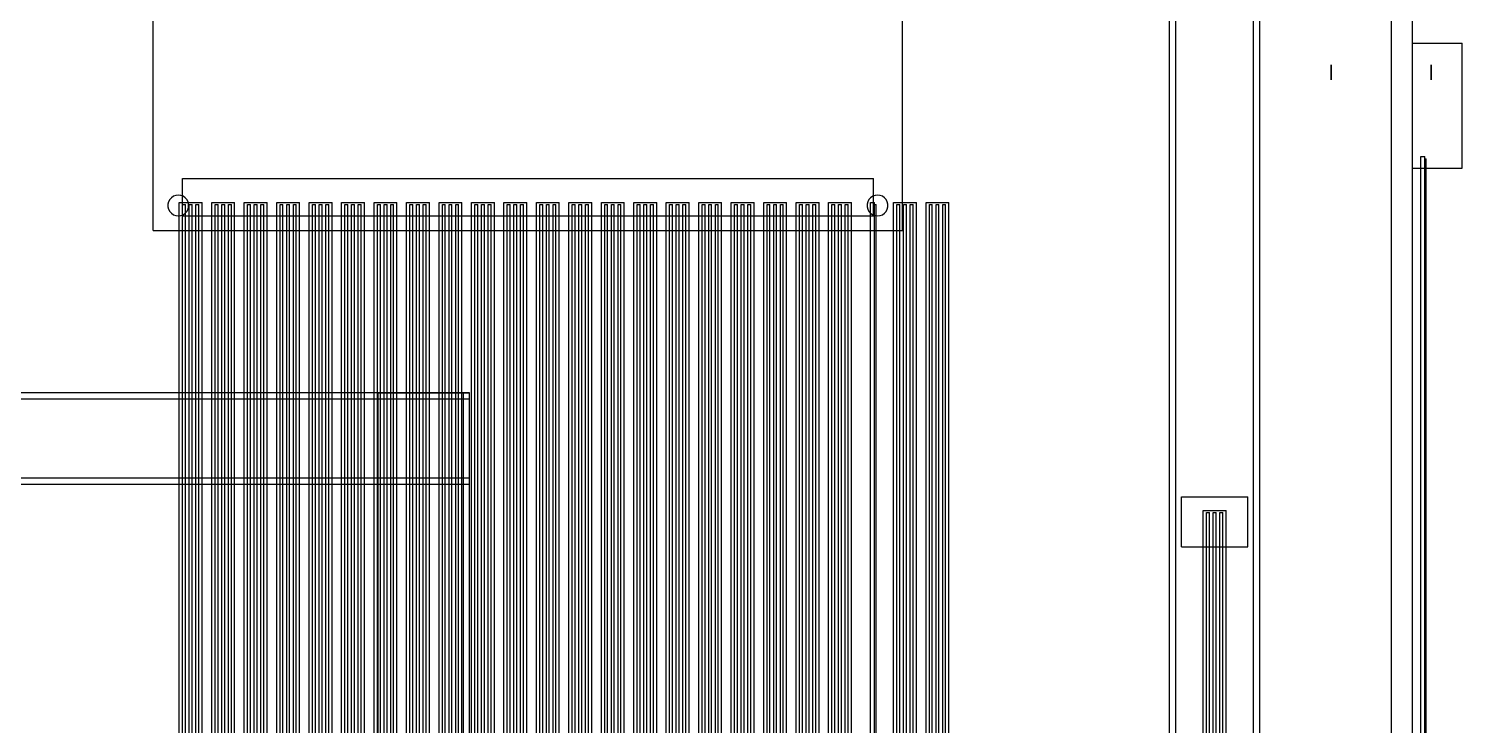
# Model space of a CAD drawing. Header units: millimetres. Extents: x -1355 to 669, y -1138 to 733.
# Drawn here: x -329.9 to 14.5, y 151.1 to 318.5 of the extents above; entities that cross this region are included whole.
import ezdxf

# ---------------------------------------------------------------- set-up
doc = ezdxf.new("R2010")
doc.units = ezdxf.units.MM
doc.layers.add('HIDDEN', color=8, linetype='Continuous')

msp = doc.modelspace()

# ---------------------------------------------------------------- linework, layer by layer
at = {"layer": 'HIDDEN'}
for points in [[(-2.5, 5), (-2.5, 495)], [(-2.5, 5), (-2.5, 495)], [(2.5, 5), (2.5, 495)], [(2.5, 5), (2.5, 495)], [(-55.85, 55.08), (-55.85, 460.4)], [(-55.85, 55.08), (-55.85, 460.4)], [(-54.35, 55.08), (-54.35, 460.4)], [(-54.35, 55.08), (-54.35, 460.4)], [(-35.65, 55.08), (-35.65, 460.4)], [(-35.65, 55.08), (-35.65, 460.4)], [(-34.15, 55.08), (-34.15, 460.4)], [(-34.15, 55.08), (-34.15, 460.4)], [(-300, 270), (-300, 390)], [(-300, 270), (-300, 390)], [(-120, 270), (-120, 390)], [(-120, 270), (-120, 390)], [(2.5, 315), (14.5, 315)], [(2.5, 315), (14.5, 315)], [(2.5, 285), (2.5, 315)], [(2.5, 285), (2.5, 315)], [(14.5, 285), (14.5, 315)], [(14.5, 285), (14.5, 315)], [(-17, 309.8), (-17, 309.79)], [(-17, 309.79), (-17, 309.8)], [(-17, 309.79), (-17, 309.68)], [(-17, 309.68), (-17, 309.79)], [(-17, 309.68), (-17, 309.48)], [(-17, 309.48), (-17, 309.68)], [(-17, 309.48), (-17, 309.19)], [(-17, 309.19), (-17, 309.48)], [(-17, 309.19), (-17, 308.84)], [(-17, 308.84), (-17, 309.19)], [(-17, 308.84), (-17, 308.43)], [(-17, 308.43), (-17, 308.84)], [(-17, 308.43), (-17, 308)], [(-17, 308), (-17, 308.43)], [(-17, 307.57), (-17, 308)], [(-17, 308), (-17, 307.57)], [(-17, 307.16), (-17, 307.57)], [(-17, 307.57), (-17, 307.16)], [(-17, 306.81), (-17, 307.16)], [(-17, 307.16), (-17, 306.81)], [(-17, 306.52), (-17, 306.81)], [(-17, 306.81), (-17, 306.52)], [(7, 309.8), (7, 309.79)], [(7, 309.79), (7, 309.8)], [(7, 309.79), (7, 309.68)], [(7, 309.68), (7, 309.79)], [(7, 309.68), (7, 309.48)], [(7, 309.48), (7, 309.68)], [(7, 309.48), (7, 309.19)], [(7, 309.19), (7, 309.48)], [(7, 309.19), (7, 308.84)], [(7, 308.84), (7, 309.19)], [(7, 308.84), (7, 308.43)], [(7, 308.43), (7, 308.84)], [(7, 308.43), (7, 308)], [(7, 308), (7, 308.43)], [(7, 307.57), (7, 308)], [(7, 308), (7, 307.57)], [(7, 307.16), (7, 307.57)], [(7, 307.57), (7, 307.16)], [(7, 306.81), (7, 307.16)], [(7, 307.16), (7, 306.81)], [(7, 306.52), (7, 306.81)], [(7, 306.81), (7, 306.52)], [(-17, 306.32), (-17, 306.52)], [(-17, 306.52), (-17, 306.32)], [(-17, 306.21), (-17, 306.32)], [(-17, 306.32), (-17, 306.21)], [(-17, 306.2), (-17, 306.21)], [(-17, 306.21), (-17, 306.2)], [(7, 306.32), (7, 306.52)], [(7, 306.52), (7, 306.32)], [(7, 306.21), (7, 306.32)], [(7, 306.32), (7, 306.21)], [(7, 306.2), (7, 306.21)], [(7, 306.21), (7, 306.2)], [(4.5, 287.75), (5.5, 287.75)], [(4.5, 287.75), (5.5, 287.75)], [(4.5, 7.57), (4.5, 287.75)], [(4.5, 7.57), (4.5, 287.75)], [(5.5, 7.57), (5.5, 287.75)], [(5.5, 7.57), (5.5, 287.75)], [(5.5, 287.25), (5.85, 287.25)], [(5.5, 287.25), (5.85, 287.25)], [(5.5, 8.07), (5.5, 287.25)], [(5.5, 8.07), (5.5, 287.25)], [(5.5, 287.25), (5.85, 287.25)], [(5.5, 287.25), (5.85, 287.25)], [(5.5, 8.07), (5.5, 287.25)], [(5.5, 8.07), (5.5, 287.25)], [(5.5, 287.25), (5.85, 287.25)], [(5.5, 287.25), (5.85, 287.25)], [(5.5, 8.07), (5.5, 287.25)], [(5.5, 8.07), (5.5, 287.25)], [(5.85, 8.07), (5.85, 287.25)], [(5.85, 8.07), (5.85, 287.25)], [(5.85, 8.07), (5.85, 287.25)], [(5.85, 8.07), (5.85, 287.25)], [(5.85, 8.07), (5.85, 287.25)], [(5.85, 8.07), (5.85, 287.25)], [(-293, 282.5), (-127, 282.5)], [(-293, 282.5), (-127, 282.5)], [(-293, 273.5), (-293, 282.5)], [(-293, 273.5), (-293, 282.5)], [(-127, 273.5), (-127, 282.5)], [(-127, 273.5), (-127, 282.5)], [(2.5, 285), (14.5, 285)], [(2.5, 285), (14.5, 285)], [(-296.34, 276.89), (-296.48, 276.3)], [(-296.34, 276.89), (-296.48, 276.3)], [(-296.48, 276.3), (-296.48, 275.7)], [(-296.48, 276.3), (-296.48, 275.7)], [(-296.48, 275.7), (-296.34, 275.11)], [(-296.48, 275.7), (-296.34, 275.11)], [(-296.06, 277.42), (-296.34, 276.89)], [(-296.06, 277.42), (-296.34, 276.89)], [(-295.66, 277.87), (-296.06, 277.42)], [(-295.66, 277.87), (-296.06, 277.42)], [(-295.16, 278.21), (-295.66, 277.87)], [(-295.16, 278.21), (-295.66, 277.87)], [(-294.6, 278.43), (-295.16, 278.21)], [(-294.6, 278.43), (-295.16, 278.21)], [(-294, 278.5), (-294.6, 278.43)], [(-294, 278.5), (-294.6, 278.43)], [(-293.4, 278.43), (-294, 278.5)], [(-293.4, 278.43), (-294, 278.5)], [(-293.75, 276.75), (-288.25, 276.75)], [(-293.75, 276.75), (-288.25, 276.75)], [(-293.75, 2.95), (-293.75, 276.75)], [(-293.75, 2.95), (-293.75, 276.75)], [(-292.84, 278.21), (-293.4, 278.43)], [(-292.84, 278.21), (-293.4, 278.43)], [(-292.95, 276.25), (-292.25, 276.25)], [(-292.95, 276.25), (-292.25, 276.25)], [(-292.95, 3.45), (-292.95, 276.25)], [(-292.95, 3.45), (-292.95, 276.25)], [(-292.34, 277.87), (-292.84, 278.21)], [(-292.34, 277.87), (-292.84, 278.21)], [(-291.94, 277.42), (-292.34, 277.87)], [(-291.94, 277.42), (-292.34, 277.87)], [(-292.25, 3.45), (-292.25, 276.25)], [(-292.25, 3.45), (-292.25, 276.25)], [(-291.66, 276.89), (-291.94, 277.42)], [(-291.66, 276.89), (-291.94, 277.42)], [(-291.52, 276.3), (-291.66, 276.89)], [(-291.52, 276.3), (-291.66, 276.89)], [(-291.66, 275.11), (-291.52, 275.7)], [(-291.66, 275.11), (-291.52, 275.7)], [(-291.52, 275.7), (-291.52, 276.3)], [(-291.52, 275.7), (-291.52, 276.3)], [(-291.35, 276.25), (-290.65, 276.25)], [(-291.35, 276.25), (-290.65, 276.25)], [(-291.35, 3.45), (-291.35, 276.25)], [(-291.35, 3.45), (-291.35, 276.25)], [(-290.65, 3.45), (-290.65, 276.25)], [(-290.65, 3.45), (-290.65, 276.25)], [(-289.75, 276.25), (-289.05, 276.25)], [(-289.75, 276.25), (-289.05, 276.25)], [(-289.75, 3.45), (-289.75, 276.25)], [(-289.75, 3.45), (-289.75, 276.25)], [(-289.05, 3.45), (-289.05, 276.25)], [(-289.05, 3.45), (-289.05, 276.25)], [(-288.25, 2.95), (-288.25, 276.75)], [(-288.25, 2.95), (-288.25, 276.75)], [(-285.95, 276.75), (-280.45, 276.75)], [(-285.95, 276.75), (-280.45, 276.75)], [(-285.95, 3.17), (-285.95, 276.75)], [(-285.95, 3.17), (-285.95, 276.75)], [(-285.15, 276.25), (-284.45, 276.25)], [(-285.15, 276.25), (-284.45, 276.25)], [(-285.15, 3.67), (-285.15, 276.25)], [(-285.15, 3.67), (-285.15, 276.25)], [(-284.45, 3.67), (-284.45, 276.25)], [(-284.45, 3.67), (-284.45, 276.25)], [(-283.55, 276.25), (-282.85, 276.25)], [(-283.55, 276.25), (-282.85, 276.25)], [(-283.55, 3.67), (-283.55, 276.25)], [(-283.55, 3.67), (-283.55, 276.25)], [(-282.85, 3.67), (-282.85, 276.25)], [(-282.85, 3.67), (-282.85, 276.25)], [(-281.95, 276.25), (-281.25, 276.25)], [(-281.95, 276.25), (-281.25, 276.25)], [(-281.95, 3.67), (-281.95, 276.25)], [(-281.95, 3.67), (-281.95, 276.25)], [(-281.25, 3.67), (-281.25, 276.25)], [(-281.25, 3.67), (-281.25, 276.25)], [(-280.45, 3.17), (-280.45, 276.75)], [(-280.45, 3.17), (-280.45, 276.75)], [(-278.15, 276.75), (-272.65, 276.75)], [(-278.15, 276.75), (-272.65, 276.75)], [(-278.15, 3.39), (-278.15, 276.75)], [(-278.15, 3.39), (-278.15, 276.75)], [(-277.35, 276.25), (-276.65, 276.25)], [(-277.35, 276.25), (-276.65, 276.25)], [(-277.35, 3.89), (-277.35, 276.25)], [(-277.35, 3.89), (-277.35, 276.25)], [(-276.65, 3.89), (-276.65, 276.25)], [(-276.65, 3.89), (-276.65, 276.25)], [(-275.75, 276.25), (-275.05, 276.25)], [(-275.75, 276.25), (-275.05, 276.25)], [(-275.75, 3.89), (-275.75, 276.25)], [(-275.75, 3.89), (-275.75, 276.25)], [(-275.05, 3.89), (-275.05, 276.25)], [(-275.05, 3.89), (-275.05, 276.25)], [(-274.15, 276.25), (-273.45, 276.25)], [(-274.15, 276.25), (-273.45, 276.25)], [(-274.15, 3.89), (-274.15, 276.25)], [(-274.15, 3.89), (-274.15, 276.25)], [(-273.45, 3.89), (-273.45, 276.25)], [(-273.45, 3.89), (-273.45, 276.25)], [(-272.65, 3.39), (-272.65, 276.75)], [(-272.65, 3.39), (-272.65, 276.75)], [(-270.35, 276.75), (-264.85, 276.75)], [(-270.35, 276.75), (-264.85, 276.75)], [(-270.35, 3.61), (-270.35, 276.75)], [(-270.35, 3.61), (-270.35, 276.75)], [(-269.55, 276.25), (-268.85, 276.25)], [(-269.55, 276.25), (-268.85, 276.25)], [(-269.55, 4.11), (-269.55, 276.25)], [(-269.55, 4.11), (-269.55, 276.25)], [(-268.85, 4.11), (-268.85, 276.25)], [(-268.85, 4.11), (-268.85, 276.25)], [(-267.95, 276.25), (-267.25, 276.25)], [(-267.95, 276.25), (-267.25, 276.25)], [(-267.95, 4.11), (-267.95, 276.25)], [(-267.95, 4.11), (-267.95, 276.25)], [(-267.25, 4.11), (-267.25, 276.25)], [(-267.25, 4.11), (-267.25, 276.25)], [(-266.35, 276.25), (-265.65, 276.25)], [(-266.35, 276.25), (-265.65, 276.25)], [(-266.35, 4.11), (-266.35, 276.25)], [(-266.35, 4.11), (-266.35, 276.25)], [(-265.65, 4.11), (-265.65, 276.25)], [(-265.65, 4.11), (-265.65, 276.25)], [(-264.85, 3.61), (-264.85, 276.75)], [(-264.85, 3.61), (-264.85, 276.75)], [(-262.55, 276.75), (-257.05, 276.75)], [(-262.55, 276.75), (-257.05, 276.75)], [(-262.55, 3.83), (-262.55, 276.75)], [(-262.55, 3.83), (-262.55, 276.75)], [(-261.75, 276.25), (-261.05, 276.25)], [(-261.75, 276.25), (-261.05, 276.25)], [(-261.75, 4.33), (-261.75, 276.25)], [(-261.75, 4.33), (-261.75, 276.25)], [(-261.05, 4.33), (-261.05, 276.25)], [(-261.05, 4.33), (-261.05, 276.25)], [(-260.15, 276.25), (-259.45, 276.25)], [(-260.15, 276.25), (-259.45, 276.25)], [(-260.15, 4.33), (-260.15, 276.25)], [(-260.15, 4.33), (-260.15, 276.25)], [(-259.45, 4.33), (-259.45, 276.25)], [(-259.45, 4.33), (-259.45, 276.25)], [(-258.55, 276.25), (-257.85, 276.25)], [(-258.55, 276.25), (-257.85, 276.25)], [(-258.55, 4.33), (-258.55, 276.25)], [(-258.55, 4.33), (-258.55, 276.25)], [(-257.85, 4.33), (-257.85, 276.25)], [(-257.85, 4.33), (-257.85, 276.25)], [(-257.05, 3.83), (-257.05, 276.75)], [(-257.05, 3.83), (-257.05, 276.75)], [(-254.75, 276.75), (-249.25, 276.75)], [(-254.75, 276.75), (-249.25, 276.75)], [(-254.75, 4.05), (-254.75, 276.75)], [(-254.75, 4.05), (-254.75, 276.75)], [(-253.95, 276.25), (-253.25, 276.25)], [(-253.95, 276.25), (-253.25, 276.25)], [(-253.95, 4.55), (-253.95, 276.25)], [(-253.95, 4.55), (-253.95, 276.25)], [(-253.25, 4.55), (-253.25, 276.25)], [(-253.25, 4.55), (-253.25, 276.25)], [(-252.35, 276.25), (-251.65, 276.25)], [(-252.35, 276.25), (-251.65, 276.25)], [(-252.35, 4.55), (-252.35, 276.25)], [(-252.35, 4.55), (-252.35, 276.25)], [(-251.65, 4.55), (-251.65, 276.25)], [(-251.65, 4.55), (-251.65, 276.25)], [(-250.75, 276.25), (-250.05, 276.25)], [(-250.75, 276.25), (-250.05, 276.25)], [(-250.75, 4.55), (-250.75, 276.25)], [(-250.75, 4.55), (-250.75, 276.25)], [(-250.05, 4.55), (-250.05, 276.25)], [(-250.05, 4.55), (-250.05, 276.25)], [(-249.25, 4.05), (-249.25, 276.75)], [(-249.25, 4.05), (-249.25, 276.75)], [(-246.95, 276.75), (-241.45, 276.75)], [(-246.95, 276.75), (-241.45, 276.75)], [(-246.95, 4.27), (-246.95, 276.75)], [(-246.95, 4.27), (-246.95, 276.75)], [(-246.15, 276.25), (-245.45, 276.25)], [(-246.15, 276.25), (-245.45, 276.25)], [(-246.15, 4.77), (-246.15, 276.25)], [(-246.15, 4.77), (-246.15, 276.25)], [(-245.45, 4.77), (-245.45, 276.25)], [(-245.45, 4.77), (-245.45, 276.25)], [(-244.55, 276.25), (-243.85, 276.25)], [(-244.55, 276.25), (-243.85, 276.25)], [(-244.55, 4.77), (-244.55, 276.25)], [(-244.55, 4.77), (-244.55, 276.25)], [(-243.85, 4.77), (-243.85, 276.25)], [(-243.85, 4.77), (-243.85, 276.25)], [(-242.95, 276.25), (-242.25, 276.25)], [(-242.95, 276.25), (-242.25, 276.25)], [(-242.95, 4.77), (-242.95, 276.25)], [(-242.95, 4.77), (-242.95, 276.25)], [(-242.25, 4.77), (-242.25, 276.25)], [(-242.25, 4.77), (-242.25, 276.25)], [(-241.45, 4.27), (-241.45, 276.75)], [(-241.45, 4.27), (-241.45, 276.75)], [(-239.15, 276.75), (-233.65, 276.75)], [(-239.15, 276.75), (-233.65, 276.75)], [(-239.15, 4.49), (-239.15, 276.75)], [(-239.15, 4.49), (-239.15, 276.75)], [(-238.35, 276.25), (-237.65, 276.25)], [(-238.35, 276.25), (-237.65, 276.25)], [(-238.35, 4.99), (-238.35, 276.25)], [(-238.35, 4.99), (-238.35, 276.25)], [(-237.65, 4.99), (-237.65, 276.25)], [(-237.65, 4.99), (-237.65, 276.25)], [(-236.75, 276.25), (-236.05, 276.25)], [(-236.75, 276.25), (-236.05, 276.25)], [(-236.75, 4.99), (-236.75, 276.25)], [(-236.75, 4.99), (-236.75, 276.25)], [(-236.05, 4.99), (-236.05, 276.25)], [(-236.05, 4.99), (-236.05, 276.25)], [(-235.15, 276.25), (-234.45, 276.25)], [(-235.15, 276.25), (-234.45, 276.25)], [(-235.15, 4.99), (-235.15, 276.25)], [(-235.15, 4.99), (-235.15, 276.25)], [(-234.45, 4.99), (-234.45, 276.25)], [(-234.45, 4.99), (-234.45, 276.25)], [(-233.65, 4.49), (-233.65, 276.75)], [(-233.65, 4.49), (-233.65, 276.75)], [(-231.35, 276.75), (-225.85, 276.75)], [(-231.35, 276.75), (-225.85, 276.75)], [(-231.35, 4.71), (-231.35, 276.75)], [(-231.35, 4.71), (-231.35, 276.75)], [(-230.55, 276.25), (-229.85, 276.25)], [(-230.55, 276.25), (-229.85, 276.25)], [(-230.55, 5.21), (-230.55, 276.25)], [(-230.55, 5.21), (-230.55, 276.25)], [(-229.85, 5.21), (-229.85, 276.25)], [(-229.85, 5.21), (-229.85, 276.25)], [(-228.95, 276.25), (-228.25, 276.25)], [(-228.95, 276.25), (-228.25, 276.25)], [(-228.95, 5.21), (-228.95, 276.25)], [(-228.95, 5.21), (-228.95, 276.25)], [(-228.25, 5.21), (-228.25, 276.25)], [(-228.25, 5.21), (-228.25, 276.25)], [(-227.35, 276.25), (-226.65, 276.25)], [(-227.35, 276.25), (-226.65, 276.25)], [(-227.35, 5.21), (-227.35, 276.25)], [(-227.35, 5.21), (-227.35, 276.25)], [(-226.65, 5.21), (-226.65, 276.25)], [(-226.65, 5.21), (-226.65, 276.25)], [(-225.85, 4.71), (-225.85, 276.75)], [(-225.85, 4.71), (-225.85, 276.75)], [(-223.55, 276.75), (-218.05, 276.75)], [(-223.55, 276.75), (-218.05, 276.75)], [(-223.55, 4.93), (-223.55, 276.75)], [(-223.55, 4.93), (-223.55, 276.75)], [(-222.75, 276.25), (-222.05, 276.25)], [(-222.75, 276.25), (-222.05, 276.25)], [(-222.75, 5.43), (-222.75, 276.25)], [(-222.75, 5.43), (-222.75, 276.25)], [(-222.05, 5.43), (-222.05, 276.25)], [(-222.05, 5.43), (-222.05, 276.25)], [(-221.15, 276.25), (-220.45, 276.25)], [(-221.15, 276.25), (-220.45, 276.25)], [(-221.15, 5.43), (-221.15, 276.25)], [(-221.15, 5.43), (-221.15, 276.25)], [(-220.45, 5.43), (-220.45, 276.25)], [(-220.45, 5.43), (-220.45, 276.25)], [(-219.55, 276.25), (-218.85, 276.25)], [(-219.55, 276.25), (-218.85, 276.25)], [(-219.55, 5.43), (-219.55, 276.25)], [(-219.55, 5.43), (-219.55, 276.25)], [(-218.85, 5.43), (-218.85, 276.25)], [(-218.85, 5.43), (-218.85, 276.25)], [(-218.05, 4.93), (-218.05, 276.75)], [(-218.05, 4.93), (-218.05, 276.75)], [(-215.75, 276.75), (-210.25, 276.75)], [(-215.75, 276.75), (-210.25, 276.75)], [(-215.75, 5.15), (-215.75, 276.75)], [(-215.75, 5.15), (-215.75, 276.75)], [(-214.95, 276.25), (-214.25, 276.25)], [(-214.95, 276.25), (-214.25, 276.25)], [(-214.95, 5.65), (-214.95, 276.25)], [(-214.95, 5.65), (-214.95, 276.25)], [(-214.25, 5.65), (-214.25, 276.25)], [(-214.25, 5.65), (-214.25, 276.25)], [(-213.35, 276.25), (-212.65, 276.25)], [(-213.35, 276.25), (-212.65, 276.25)], [(-213.35, 5.65), (-213.35, 276.25)], [(-213.35, 5.65), (-213.35, 276.25)], [(-212.65, 5.65), (-212.65, 276.25)], [(-212.65, 5.65), (-212.65, 276.25)], [(-211.75, 276.25), (-211.05, 276.25)], [(-211.75, 276.25), (-211.05, 276.25)], [(-211.75, 5.65), (-211.75, 276.25)], [(-211.75, 5.65), (-211.75, 276.25)], [(-211.05, 5.65), (-211.05, 276.25)], [(-211.05, 5.65), (-211.05, 276.25)], [(-210.25, 5.15), (-210.25, 276.75)], [(-210.25, 5.15), (-210.25, 276.75)], [(-207.95, 276.75), (-202.45, 276.75)], [(-207.95, 276.75), (-202.45, 276.75)], [(-207.95, 5.37), (-207.95, 276.75)], [(-207.95, 5.37), (-207.95, 276.75)], [(-207.15, 276.25), (-206.45, 276.25)], [(-207.15, 276.25), (-206.45, 276.25)], [(-207.15, 5.87), (-207.15, 276.25)], [(-207.15, 5.87), (-207.15, 276.25)], [(-206.45, 5.87), (-206.45, 276.25)], [(-206.45, 5.87), (-206.45, 276.25)], [(-205.55, 276.25), (-204.85, 276.25)], [(-205.55, 276.25), (-204.85, 276.25)], [(-205.55, 5.87), (-205.55, 276.25)], [(-205.55, 5.87), (-205.55, 276.25)], [(-204.85, 5.87), (-204.85, 276.25)], [(-204.85, 5.87), (-204.85, 276.25)], [(-203.95, 276.25), (-203.25, 276.25)], [(-203.95, 276.25), (-203.25, 276.25)], [(-203.95, 5.87), (-203.95, 276.25)], [(-203.95, 5.87), (-203.95, 276.25)], [(-203.25, 5.87), (-203.25, 276.25)], [(-203.25, 5.87), (-203.25, 276.25)], [(-202.45, 5.37), (-202.45, 276.75)], [(-202.45, 5.37), (-202.45, 276.75)], [(-200.15, 276.75), (-194.65, 276.75)], [(-200.15, 276.75), (-194.65, 276.75)], [(-200.15, 5.59), (-200.15, 276.75)], [(-200.15, 5.59), (-200.15, 276.75)], [(-199.35, 276.25), (-198.65, 276.25)], [(-199.35, 276.25), (-198.65, 276.25)], [(-199.35, 6.09), (-199.35, 276.25)], [(-199.35, 6.09), (-199.35, 276.25)], [(-198.65, 6.09), (-198.65, 276.25)], [(-198.65, 6.09), (-198.65, 276.25)], [(-197.75, 276.25), (-197.05, 276.25)], [(-197.75, 276.25), (-197.05, 276.25)], [(-197.75, 6.09), (-197.75, 276.25)], [(-197.75, 6.09), (-197.75, 276.25)], [(-197.05, 6.09), (-197.05, 276.25)], [(-197.05, 6.09), (-197.05, 276.25)], [(-196.15, 276.25), (-195.45, 276.25)], [(-196.15, 276.25), (-195.45, 276.25)], [(-196.15, 6.09), (-196.15, 276.25)], [(-196.15, 6.09), (-196.15, 276.25)], [(-195.45, 6.09), (-195.45, 276.25)], [(-195.45, 6.09), (-195.45, 276.25)], [(-194.65, 5.59), (-194.65, 276.75)], [(-194.65, 5.59), (-194.65, 276.75)], [(-192.35, 276.75), (-186.85, 276.75)], [(-192.35, 276.75), (-186.85, 276.75)], [(-192.35, 5.81), (-192.35, 276.75)], [(-192.35, 5.81), (-192.35, 276.75)], [(-191.55, 276.25), (-190.85, 276.25)], [(-191.55, 276.25), (-190.85, 276.25)], [(-191.55, 6.31), (-191.55, 276.25)], [(-191.55, 6.31), (-191.55, 276.25)], [(-190.85, 6.31), (-190.85, 276.25)], [(-190.85, 6.31), (-190.85, 276.25)], [(-189.95, 276.25), (-189.25, 276.25)], [(-189.95, 276.25), (-189.25, 276.25)], [(-189.95, 6.31), (-189.95, 276.25)], [(-189.95, 6.31), (-189.95, 276.25)], [(-189.25, 6.31), (-189.25, 276.25)], [(-189.25, 6.31), (-189.25, 276.25)], [(-188.35, 276.25), (-187.65, 276.25)], [(-188.35, 276.25), (-187.65, 276.25)], [(-188.35, 6.31), (-188.35, 276.25)], [(-188.35, 6.31), (-188.35, 276.25)], [(-187.65, 6.31), (-187.65, 276.25)], [(-187.65, 6.31), (-187.65, 276.25)], [(-186.85, 5.81), (-186.85, 276.75)], [(-186.85, 5.81), (-186.85, 276.75)], [(-184.55, 276.75), (-179.05, 276.75)], [(-184.55, 276.75), (-179.05, 276.75)], [(-184.55, 6.03), (-184.55, 276.75)], [(-184.55, 6.03), (-184.55, 276.75)], [(-183.75, 276.25), (-183.05, 276.25)], [(-183.75, 276.25), (-183.05, 276.25)], [(-183.75, 6.53), (-183.75, 276.25)], [(-183.75, 6.53), (-183.75, 276.25)], [(-183.05, 6.53), (-183.05, 276.25)], [(-183.05, 6.53), (-183.05, 276.25)], [(-182.15, 276.25), (-181.45, 276.25)], [(-182.15, 276.25), (-181.45, 276.25)], [(-182.15, 6.53), (-182.15, 276.25)], [(-182.15, 6.53), (-182.15, 276.25)], [(-181.45, 6.53), (-181.45, 276.25)], [(-181.45, 6.53), (-181.45, 276.25)], [(-180.55, 276.25), (-179.85, 276.25)], [(-180.55, 276.25), (-179.85, 276.25)], [(-180.55, 6.53), (-180.55, 276.25)], [(-180.55, 6.53), (-180.55, 276.25)], [(-179.85, 6.53), (-179.85, 276.25)], [(-179.85, 6.53), (-179.85, 276.25)], [(-179.05, 6.03), (-179.05, 276.75)], [(-179.05, 6.03), (-179.05, 276.75)], [(-176.75, 276.75), (-171.25, 276.75)], [(-176.75, 276.75), (-171.25, 276.75)], [(-176.75, 6.25), (-176.75, 276.75)], [(-176.75, 6.25), (-176.75, 276.75)], [(-175.95, 276.25), (-175.25, 276.25)], [(-175.95, 276.25), (-175.25, 276.25)], [(-175.95, 6.75), (-175.95, 276.25)], [(-175.95, 6.75), (-175.95, 276.25)], [(-175.25, 6.75), (-175.25, 276.25)], [(-175.25, 6.75), (-175.25, 276.25)], [(-174.35, 276.25), (-173.65, 276.25)], [(-174.35, 276.25), (-173.65, 276.25)], [(-174.35, 6.75), (-174.35, 276.25)], [(-174.35, 6.75), (-174.35, 276.25)], [(-173.65, 6.75), (-173.65, 276.25)], [(-173.65, 6.75), (-173.65, 276.25)], [(-172.75, 276.25), (-172.05, 276.25)], [(-172.75, 276.25), (-172.05, 276.25)], [(-172.75, 6.75), (-172.75, 276.25)], [(-172.75, 6.75), (-172.75, 276.25)], [(-172.05, 6.75), (-172.05, 276.25)], [(-172.05, 6.75), (-172.05, 276.25)], [(-171.25, 6.25), (-171.25, 276.75)], [(-171.25, 6.25), (-171.25, 276.75)], [(-168.95, 276.75), (-163.45, 276.75)], [(-168.95, 276.75), (-163.45, 276.75)], [(-168.95, 6.47), (-168.95, 276.75)], [(-168.95, 6.47), (-168.95, 276.75)], [(-168.15, 276.25), (-167.45, 276.25)], [(-168.15, 276.25), (-167.45, 276.25)], [(-168.15, 6.97), (-168.15, 276.25)], [(-168.15, 6.97), (-168.15, 276.25)], [(-167.45, 6.97), (-167.45, 276.25)], [(-167.45, 6.97), (-167.45, 276.25)], [(-166.55, 276.25), (-165.85, 276.25)], [(-166.55, 276.25), (-165.85, 276.25)], [(-166.55, 6.97), (-166.55, 276.25)], [(-166.55, 6.97), (-166.55, 276.25)], [(-165.85, 6.97), (-165.85, 276.25)], [(-165.85, 6.97), (-165.85, 276.25)], [(-164.95, 276.25), (-164.25, 276.25)], [(-164.95, 276.25), (-164.25, 276.25)], [(-164.95, 6.97), (-164.95, 276.25)], [(-164.95, 6.97), (-164.95, 276.25)], [(-164.25, 6.97), (-164.25, 276.25)], [(-164.25, 6.97), (-164.25, 276.25)], [(-163.45, 6.47), (-163.45, 276.75)], [(-163.45, 6.47), (-163.45, 276.75)], [(-161.15, 276.75), (-155.65, 276.75)], [(-161.15, 276.75), (-155.65, 276.75)], [(-161.15, 6.69), (-161.15, 276.75)], [(-161.15, 6.69), (-161.15, 276.75)], [(-160.35, 276.25), (-159.65, 276.25)], [(-160.35, 276.25), (-159.65, 276.25)], [(-160.35, 7.19), (-160.35, 276.25)], [(-160.35, 7.19), (-160.35, 276.25)], [(-159.65, 7.19), (-159.65, 276.25)], [(-159.65, 7.19), (-159.65, 276.25)], [(-158.75, 276.25), (-158.05, 276.25)], [(-158.75, 276.25), (-158.05, 276.25)], [(-158.75, 7.19), (-158.75, 276.25)], [(-158.75, 7.19), (-158.75, 276.25)], [(-158.05, 7.19), (-158.05, 276.25)], [(-158.05, 7.19), (-158.05, 276.25)], [(-157.15, 276.25), (-156.45, 276.25)], [(-157.15, 276.25), (-156.45, 276.25)], [(-157.15, 7.19), (-157.15, 276.25)], [(-157.15, 7.19), (-157.15, 276.25)], [(-156.45, 7.19), (-156.45, 276.25)], [(-156.45, 7.19), (-156.45, 276.25)], [(-155.65, 6.69), (-155.65, 276.75)], [(-155.65, 6.69), (-155.65, 276.75)], [(-153.35, 276.75), (-147.85, 276.75)], [(-153.35, 276.75), (-147.85, 276.75)], [(-153.35, 6.91), (-153.35, 276.75)], [(-153.35, 6.91), (-153.35, 276.75)], [(-152.55, 276.25), (-151.85, 276.25)], [(-152.55, 276.25), (-151.85, 276.25)], [(-152.55, 7.41), (-152.55, 276.25)], [(-152.55, 7.41), (-152.55, 276.25)], [(-151.85, 7.41), (-151.85, 276.25)], [(-151.85, 7.41), (-151.85, 276.25)], [(-150.95, 276.25), (-150.25, 276.25)], [(-150.95, 276.25), (-150.25, 276.25)], [(-150.95, 7.41), (-150.95, 276.25)], [(-150.95, 7.41), (-150.95, 276.25)], [(-150.25, 7.41), (-150.25, 276.25)], [(-150.25, 7.41), (-150.25, 276.25)], [(-149.35, 276.25), (-148.65, 276.25)], [(-149.35, 276.25), (-148.65, 276.25)], [(-149.35, 7.41), (-149.35, 276.25)], [(-149.35, 7.41), (-149.35, 276.25)], [(-148.65, 7.41), (-148.65, 276.25)], [(-148.65, 7.41), (-148.65, 276.25)], [(-147.85, 6.91), (-147.85, 276.75)], [(-147.85, 6.91), (-147.85, 276.75)], [(-145.55, 276.75), (-140.05, 276.75)], [(-145.55, 276.75), (-140.05, 276.75)], [(-145.55, 7.13), (-145.55, 276.75)], [(-145.55, 7.13), (-145.55, 276.75)], [(-144.75, 276.25), (-144.05, 276.25)], [(-144.75, 276.25), (-144.05, 276.25)], [(-144.75, 7.63), (-144.75, 276.25)], [(-144.75, 7.63), (-144.75, 276.25)], [(-144.05, 7.63), (-144.05, 276.25)], [(-144.05, 7.63), (-144.05, 276.25)], [(-143.15, 276.25), (-142.45, 276.25)], [(-143.15, 276.25), (-142.45, 276.25)], [(-143.15, 7.63), (-143.15, 276.25)], [(-143.15, 7.63), (-143.15, 276.25)], [(-142.45, 7.63), (-142.45, 276.25)], [(-142.45, 7.63), (-142.45, 276.25)], [(-141.55, 276.25), (-140.85, 276.25)], [(-141.55, 276.25), (-140.85, 276.25)], [(-141.55, 7.63), (-141.55, 276.25)], [(-141.55, 7.63), (-141.55, 276.25)], [(-140.85, 7.63), (-140.85, 276.25)], [(-140.85, 7.63), (-140.85, 276.25)], [(-140.05, 7.13), (-140.05, 276.75)], [(-140.05, 7.13), (-140.05, 276.75)], [(-137.75, 276.75), (-132.25, 276.75)], [(-137.75, 276.75), (-132.25, 276.75)], [(-137.75, 7.35), (-137.75, 276.75)], [(-137.75, 7.35), (-137.75, 276.75)], [(-136.95, 276.25), (-136.25, 276.25)], [(-136.95, 276.25), (-136.25, 276.25)], [(-136.95, 7.85), (-136.95, 276.25)], [(-136.95, 7.85), (-136.95, 276.25)], [(-136.25, 7.85), (-136.25, 276.25)], [(-136.25, 7.85), (-136.25, 276.25)], [(-135.35, 276.25), (-134.65, 276.25)], [(-135.35, 276.25), (-134.65, 276.25)], [(-135.35, 7.85), (-135.35, 276.25)], [(-135.35, 7.85), (-135.35, 276.25)], [(-134.65, 7.85), (-134.65, 276.25)], [(-134.65, 7.85), (-134.65, 276.25)], [(-133.75, 276.25), (-133.05, 276.25)], [(-133.75, 276.25), (-133.05, 276.25)], [(-133.75, 7.85), (-133.75, 276.25)], [(-133.75, 7.85), (-133.75, 276.25)], [(-133.05, 7.85), (-133.05, 276.25)], [(-133.05, 7.85), (-133.05, 276.25)], [(-132.25, 7.35), (-132.25, 276.75)], [(-132.25, 7.35), (-132.25, 276.75)], [(-128.34, 276.89), (-128.48, 276.3)], [(-128.34, 276.89), (-128.48, 276.3)], [(-128.48, 276.3), (-128.48, 275.7)], [(-128.48, 276.3), (-128.48, 275.7)], [(-128.48, 275.7), (-128.34, 275.11)], [(-128.48, 275.7), (-128.34, 275.11)], [(-128.06, 277.42), (-128.34, 276.89)], [(-128.06, 277.42), (-128.34, 276.89)], [(-127.66, 277.87), (-128.06, 277.42)], [(-127.66, 277.87), (-128.06, 277.42)], [(-127.7, 276.75), (-126.7, 276.75)], [(-127.7, 276.75), (-126.7, 276.75)], [(-127.7, 7.57), (-127.7, 276.75)], [(-127.7, 7.57), (-127.7, 276.75)], [(-127.16, 278.21), (-127.66, 277.87)], [(-127.16, 278.21), (-127.66, 277.87)], [(-126.6, 278.43), (-127.16, 278.21)], [(-126.6, 278.43), (-127.16, 278.21)], [(-126.7, 7.57), (-126.7, 276.75)], [(-126.7, 7.57), (-126.7, 276.75)], [(-126.7, 276.25), (-126.35, 276.25)], [(-126.7, 276.25), (-126.35, 276.25)], [(-126.7, 8.07), (-126.7, 276.25)], [(-126.7, 8.07), (-126.7, 276.25)], [(-126.7, 276.25), (-126.35, 276.25)], [(-126.7, 276.25), (-126.35, 276.25)], [(-126.7, 8.07), (-126.7, 276.25)], [(-126.7, 8.07), (-126.7, 276.25)], [(-126.7, 276.25), (-126.35, 276.25)], [(-126.7, 276.25), (-126.35, 276.25)], [(-126.7, 8.07), (-126.7, 276.25)], [(-126.7, 8.07), (-126.7, 276.25)], [(-126, 278.5), (-126.6, 278.43)], [(-126, 278.5), (-126.6, 278.43)], [(-126.35, 8.07), (-126.35, 276.25)], [(-126.35, 8.07), (-126.35, 276.25)], [(-126.35, 8.07), (-126.35, 276.25)], [(-126.35, 8.07), (-126.35, 276.25)], [(-126.35, 8.07), (-126.35, 276.25)], [(-126.35, 8.07), (-126.35, 276.25)], [(-125.4, 278.43), (-126, 278.5)], [(-125.4, 278.43), (-126, 278.5)], [(-124.84, 278.21), (-125.4, 278.43)], [(-124.84, 278.21), (-125.4, 278.43)], [(-124.34, 277.87), (-124.84, 278.21)], [(-124.34, 277.87), (-124.84, 278.21)], [(-123.94, 277.42), (-124.34, 277.87)], [(-123.94, 277.42), (-124.34, 277.87)], [(-123.66, 276.89), (-123.94, 277.42)], [(-123.66, 276.89), (-123.94, 277.42)], [(-123.52, 276.3), (-123.66, 276.89)], [(-123.52, 276.3), (-123.66, 276.89)], [(-123.66, 275.11), (-123.52, 275.7)], [(-123.66, 275.11), (-123.52, 275.7)], [(-123.52, 275.7), (-123.52, 276.3)], [(-123.52, 275.7), (-123.52, 276.3)], [(-122.15, 276.75), (-116.65, 276.75)], [(-122.15, 276.75), (-116.65, 276.75)], [(-122.15, 7.79), (-122.15, 276.75)], [(-122.15, 7.79), (-122.15, 276.75)], [(-121.35, 276.25), (-120.65, 276.25)], [(-121.35, 276.25), (-120.65, 276.25)], [(-121.35, 8.29), (-121.35, 276.25)], [(-121.35, 8.29), (-121.35, 276.25)], [(-120.65, 8.29), (-120.65, 276.25)], [(-120.65, 8.29), (-120.65, 276.25)], [(-119.75, 276.25), (-119.05, 276.25)], [(-119.75, 276.25), (-119.05, 276.25)], [(-119.75, 8.29), (-119.75, 276.25)], [(-119.75, 8.29), (-119.75, 276.25)], [(-119.05, 8.29), (-119.05, 276.25)], [(-119.05, 8.29), (-119.05, 276.25)], [(-118.15, 276.25), (-117.45, 276.25)], [(-118.15, 276.25), (-117.45, 276.25)], [(-118.15, 8.29), (-118.15, 276.25)], [(-118.15, 8.29), (-118.15, 276.25)], [(-117.45, 8.29), (-117.45, 276.25)], [(-117.45, 8.29), (-117.45, 276.25)], [(-116.65, 7.79), (-116.65, 276.75)], [(-116.65, 7.79), (-116.65, 276.75)], [(-114.35, 276.75), (-108.85, 276.75)], [(-114.35, 276.75), (-108.85, 276.75)], [(-114.35, 8.01), (-114.35, 276.75)], [(-114.35, 8.01), (-114.35, 276.75)], [(-113.55, 276.25), (-112.85, 276.25)], [(-113.55, 276.25), (-112.85, 276.25)], [(-113.55, 8.51), (-113.55, 276.25)], [(-113.55, 8.51), (-113.55, 276.25)], [(-112.85, 8.51), (-112.85, 276.25)], [(-112.85, 8.51), (-112.85, 276.25)], [(-111.95, 276.25), (-111.25, 276.25)], [(-111.95, 276.25), (-111.25, 276.25)], [(-111.95, 8.51), (-111.95, 276.25)], [(-111.95, 8.51), (-111.95, 276.25)], [(-111.25, 8.51), (-111.25, 276.25)], [(-111.25, 8.51), (-111.25, 276.25)], [(-110.35, 276.25), (-109.65, 276.25)], [(-110.35, 276.25), (-109.65, 276.25)], [(-110.35, 8.51), (-110.35, 276.25)], [(-110.35, 8.51), (-110.35, 276.25)], [(-109.65, 8.51), (-109.65, 276.25)], [(-109.65, 8.51), (-109.65, 276.25)], [(-108.85, 8.01), (-108.85, 276.75)], [(-108.85, 8.01), (-108.85, 276.75)], [(-296.34, 275.11), (-296.06, 274.58)], [(-296.34, 275.11), (-296.06, 274.58)], [(-296.06, 274.58), (-295.66, 274.13)], [(-296.06, 274.58), (-295.66, 274.13)], [(-295.66, 274.13), (-295.16, 273.79)], [(-295.66, 274.13), (-295.16, 273.79)], [(-295.16, 273.79), (-294.6, 273.57)], [(-295.16, 273.79), (-294.6, 273.57)], [(-294.6, 273.57), (-294, 273.5)], [(-294.6, 273.57), (-294, 273.5)], [(-294, 273.5), (-293.4, 273.57)], [(-294, 273.5), (-293.4, 273.57)], [(-293.4, 273.57), (-292.84, 273.79)], [(-293.4, 273.57), (-292.84, 273.79)], [(-293, 273.5), (-127, 273.5)], [(-293, 273.5), (-127, 273.5)], [(-292.84, 273.79), (-292.34, 274.13)], [(-292.84, 273.79), (-292.34, 274.13)], [(-292.34, 274.13), (-291.94, 274.58)], [(-292.34, 274.13), (-291.94, 274.58)], [(-291.94, 274.58), (-291.66, 275.11)], [(-291.94, 274.58), (-291.66, 275.11)], [(-128.34, 275.11), (-128.06, 274.58)], [(-128.34, 275.11), (-128.06, 274.58)], [(-128.06, 274.58), (-127.66, 274.13)], [(-128.06, 274.58), (-127.66, 274.13)], [(-127.66, 274.13), (-127.16, 273.79)], [(-127.66, 274.13), (-127.16, 273.79)], [(-127.16, 273.79), (-126.6, 273.57)], [(-127.16, 273.79), (-126.6, 273.57)], [(-126.6, 273.57), (-126, 273.5)], [(-126.6, 273.57), (-126, 273.5)], [(-126, 273.5), (-125.4, 273.57)], [(-126, 273.5), (-125.4, 273.57)], [(-125.4, 273.57), (-124.84, 273.79)], [(-125.4, 273.57), (-124.84, 273.79)], [(-124.84, 273.79), (-124.34, 274.13)], [(-124.84, 273.79), (-124.34, 274.13)], [(-124.34, 274.13), (-123.94, 274.58)], [(-124.34, 274.13), (-123.94, 274.58)], [(-123.94, 274.58), (-123.66, 275.11)], [(-123.94, 274.58), (-123.66, 275.11)], [(-300, 270), (-120, 270)], [(-300, 270), (-120, 270)], [(-224, 231), (-360, 231)], [(-224, 231), (-360, 231)], [(-246, 231), (-224, 231)], [(-246, 124), (-246, 231)], [(-246, 231), (-224, 231)], [(-246, 124), (-246, 231)], [(-244.5, 124), (-244.5, 231)], [(-244.5, 124), (-244.5, 231)], [(-244.5, 231), (-225.5, 231)], [(-244.5, 231), (-225.5, 231)], [(-225.5, 124), (-225.5, 231)], [(-225.5, 124), (-225.5, 231)], [(-224, 124), (-224, 231)], [(-224, 124), (-224, 231)], [(-224, 209), (-224, 231)], [(-224, 209), (-224, 231)], [(-224, 229.5), (-360, 229.5)], [(-224, 229.5), (-360, 229.5)], [(-224, 210.5), (-224, 229.5)], [(-224, 210.5), (-224, 229.5)], [(-224, 210.5), (-360, 210.5)], [(-224, 210.5), (-360, 210.5)], [(-224, 209), (-360, 209)], [(-224, 209), (-360, 209)], [(-53, 206), (-37, 206)], [(-53, 206), (-37, 206)], [(-53, 194), (-53, 206)], [(-53, 194), (-53, 206)], [(-37, 194), (-37, 206)], [(-37, 194), (-37, 206)], [(-47.75, 202.75), (-42.25, 202.75)], [(-47.75, 202.75), (-42.25, 202.75)], [(-47.75, 5.81), (-47.75, 202.75)], [(-47.75, 5.81), (-47.75, 202.75)], [(-46.95, 202.25), (-46.25, 202.25)], [(-46.95, 202.25), (-46.25, 202.25)], [(-46.95, 6.31), (-46.95, 202.25)], [(-46.95, 6.31), (-46.95, 202.25)], [(-46.25, 6.31), (-46.25, 202.25)], [(-46.25, 6.31), (-46.25, 202.25)], [(-45.35, 202.25), (-44.65, 202.25)], [(-45.35, 202.25), (-44.65, 202.25)], [(-45.35, 6.31), (-45.35, 202.25)], [(-45.35, 6.31), (-45.35, 202.25)], [(-44.65, 6.31), (-44.65, 202.25)], [(-44.65, 6.31), (-44.65, 202.25)], [(-43.75, 202.25), (-43.05, 202.25)], [(-43.75, 202.25), (-43.05, 202.25)], [(-43.75, 6.31), (-43.75, 202.25)], [(-43.75, 6.31), (-43.75, 202.25)], [(-43.05, 6.31), (-43.05, 202.25)], [(-43.05, 6.31), (-43.05, 202.25)], [(-42.25, 5.81), (-42.25, 202.75)], [(-42.25, 5.81), (-42.25, 202.75)], [(-53, 194), (-37, 194)], [(-53, 194), (-37, 194)]]:
    msp.add_lwpolyline(points, dxfattribs=at)

doc.saveas('drawing.dxf')
